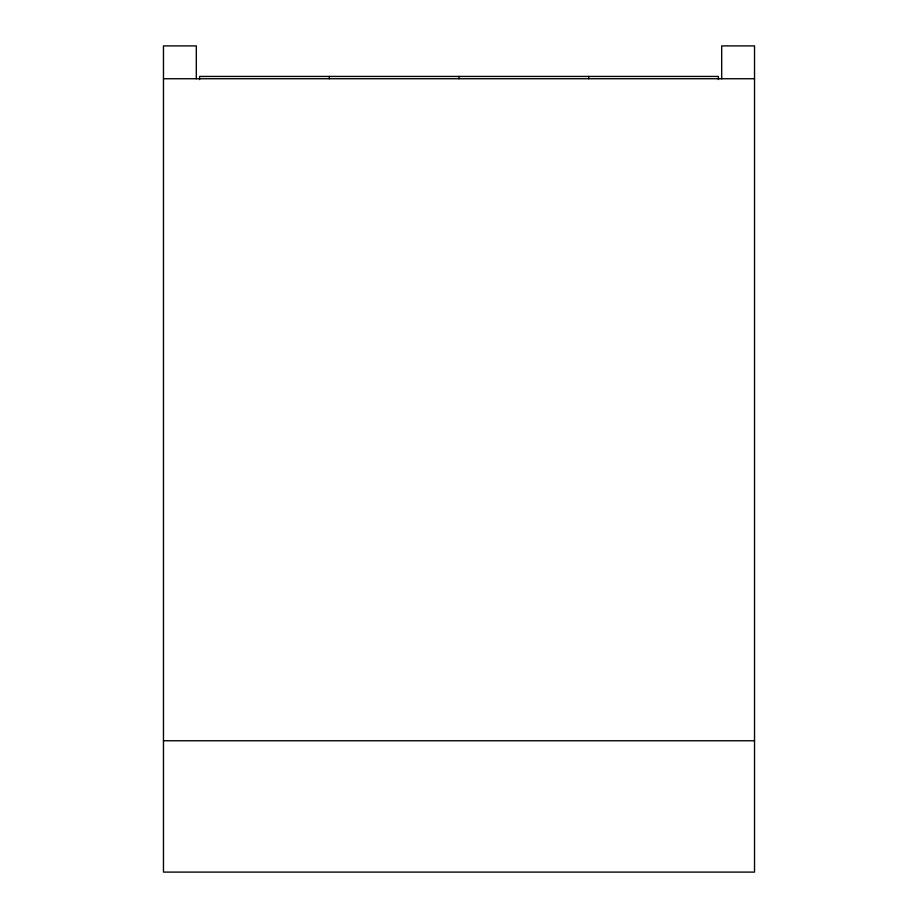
<?xml version="1.0" encoding="UTF-8"?>
<svg xmlns="http://www.w3.org/2000/svg" width="918" height="918" viewBox="0 0 918 918"><rect width="100%" height="100%" fill="white"/><g stroke="black" fill="none" stroke-linecap="round" stroke-linejoin="round"><path stroke-width="1.38" d="M163.473 78.741L754.527 78.741M163.473 740.757L754.527 740.757M721.686 78.81L721.686 45.9L754.527 45.9L754.527 872.1L163.473 872.1L163.473 45.9L196.314 45.9L196.314 78.81M718.404 79.568L718.404 76.435L199.596 76.435L199.596 79.568M588.702 76.435L588.702 78.741M459 76.435L459 78.741M329.298 76.435L329.298 78.741"/></g></svg>
